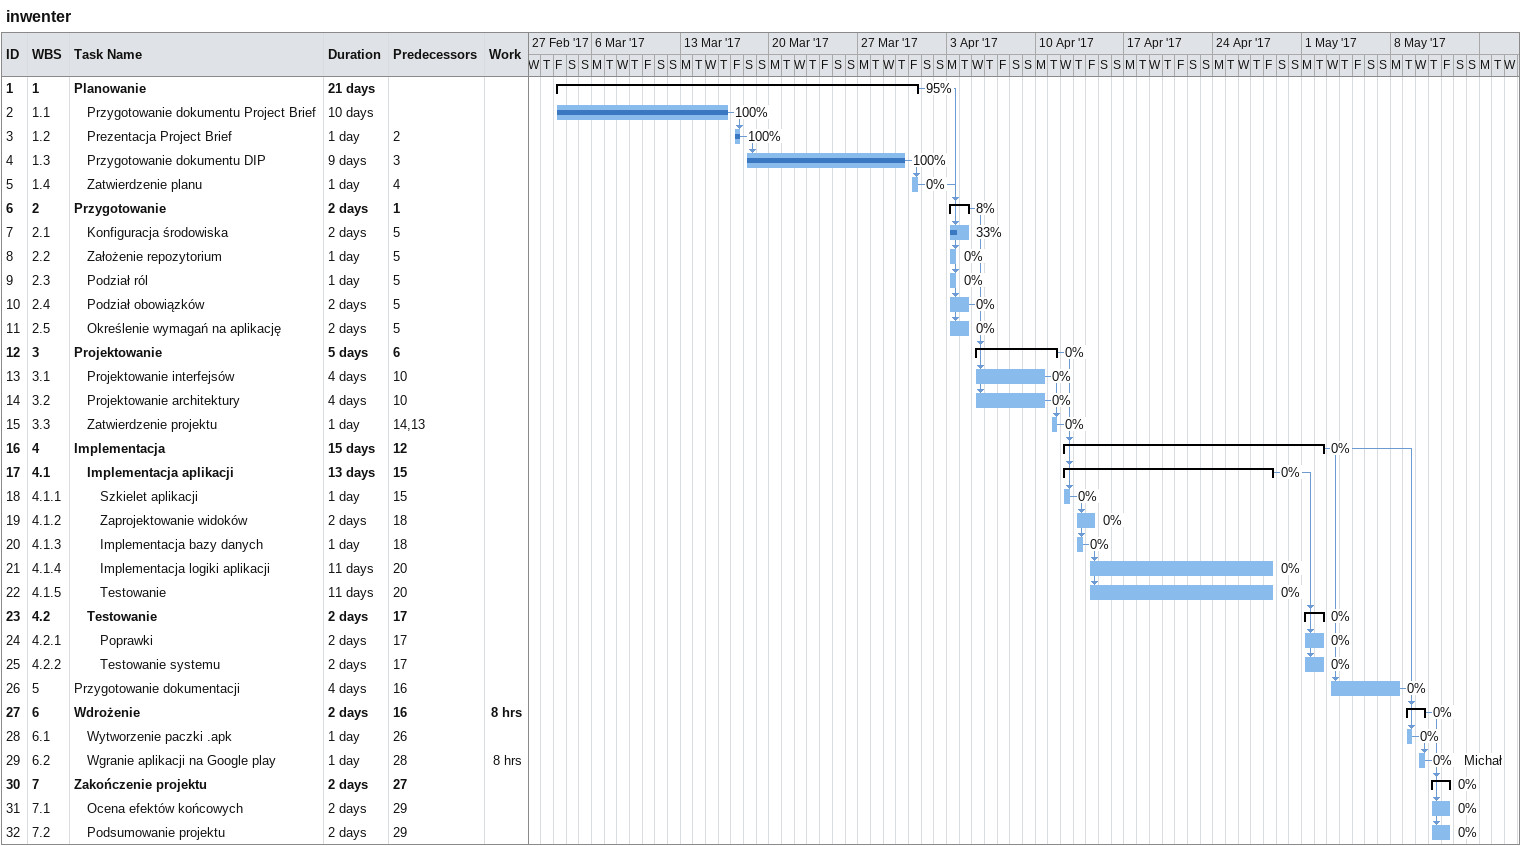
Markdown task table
inwenter

| ID | WBS | Task | Duration | Start | Finish | Predecessors | Resources | % complete | Work (h) |
|---|---|---|---|---|---|---|---|---|---|
| 1 | 1 | **Planowanie** | 21d | 2017-03-03 | 2017-03-31 |  |  | 95 |  |
| 2 | 1.1 | Przygotowanie dokumentu Project Brief | 10d | 2017-03-03 | 2017-03-16 |  |  | 100 |  |
| 3 | 1.2 | Prezentacja Project Brief | 1d | 2017-03-17 | 2017-03-17 | 2 |  | 100 |  |
| 4 | 1.3 | Przygotowanie dokumentu DIP | 9d | 2017-03-18 | 2017-03-30 | 3 |  | 100 |  |
| 5 | 1.4 | Zatwierdzenie planu | 1d | 2017-03-31 | 2017-03-31 | 4 |  | 0 |  |
| 6 | 2 | **Przygotowanie** | 2d | 2017-04-03 | 2017-04-04 | 1 |  | 8 |  |
| 7 | 2.1 | Konfiguracja środowiska | 2d | 2017-04-03 | 2017-04-04 | 5 |  | 33 |  |
| 8 | 2.2 | Założenie repozytorium | 1d | 2017-04-03 | 2017-04-03 | 5 |  | 0 |  |
| 9 | 2.3 | Podział ról | 1d | 2017-04-03 | 2017-04-03 | 5 |  | 0 |  |
| 10 | 2.4 | Podział obowiązków | 2d | 2017-04-03 | 2017-04-04 | 5 |  | 0 |  |
| 11 | 2.5 | Określenie wymagań na aplikację | 2d | 2017-04-03 | 2017-04-04 | 5 |  | 0 |  |
| 12 | 3 | **Projektowanie** | 5d | 2017-04-05 | 2017-04-11 | 6 |  | 0 |  |
| 13 | 3.1 | Projektowanie interfejsów | 4d | 2017-04-05 | 2017-04-10 | 10 |  | 0 |  |
| 14 | 3.2 | Projektowanie architektury | 4d | 2017-04-05 | 2017-04-10 | 10 |  | 0 |  |
| 15 | 3.3 | Zatwierdzenie projektu | 1d | 2017-04-11 | 2017-04-11 | 14, 13 |  | 0 |  |
| 16 | 4 | **Implementacja** | 15d | 2017-04-12 | 2017-05-02 | 12 |  | 0 |  |
| 17 | 4.1 | **Implementacja aplikacji** | 13d | 2017-04-12 | 2017-04-28 | 15 |  | 0 |  |
| 18 | 4.1.1 | Szkielet aplikacji | 1d | 2017-04-12 | 2017-04-12 | 15 |  | 0 |  |
| 19 | 4.1.2 | Zaprojektowanie widoków | 2d | 2017-04-13 | 2017-04-14 | 18 |  | 0 |  |
| 20 | 4.1.3 | Implementacja bazy danych | 1d | 2017-04-13 | 2017-04-13 | 18 |  | 0 |  |
| 21 | 4.1.4 | Implementacja logiki aplikacji | 11d | 2017-04-14 | 2017-04-28 | 20 |  | 0 |  |
| 22 | 4.1.5 | Testowanie | 11d | 2017-04-14 | 2017-04-28 | 20 |  | 0 |  |
| 23 | 4.2 | **Testowanie** | 2d | 2017-05-01 | 2017-05-02 | 17 |  | 0 |  |
| 24 | 4.2.1 | Poprawki | 2d | 2017-05-01 | 2017-05-02 | 17 |  | 0 |  |
| 25 | 4.2.2 | Testowanie systemu | 2d | 2017-05-01 | 2017-05-02 | 17 |  | 0 |  |
| 26 | 5 | Przygotowanie dokumentacji | 4d | 2017-05-03 | 2017-05-08 | 16 |  | 0 |  |
| 27 | 6 | **Wdrożenie** | 2d | 2017-05-09 | 2017-05-10 | 16 |  | 0 | 8 |
| 28 | 6.1 | Wytworzenie paczki .apk | 1d | 2017-05-09 | 2017-05-09 | 26 |  | 0 |  |
| 29 | 6.2 | Wgranie aplikacji na Google play | 1d | 2017-05-10 | 2017-05-10 | 28 | Michał | 0 | 8 |
| 30 | 7 | **Zakończenie projektu** | 2d | 2017-05-11 | 2017-05-12 | 27 |  | 0 |  |
| 31 | 7.1 | Ocena efektów końcowych | 2d | 2017-05-11 | 2017-05-12 | 29 |  | 0 |  |
| 32 | 7.2 | Podsumowanie projektu | 2d | 2017-05-11 | 2017-05-12 | 29 |  | 0 |  |
